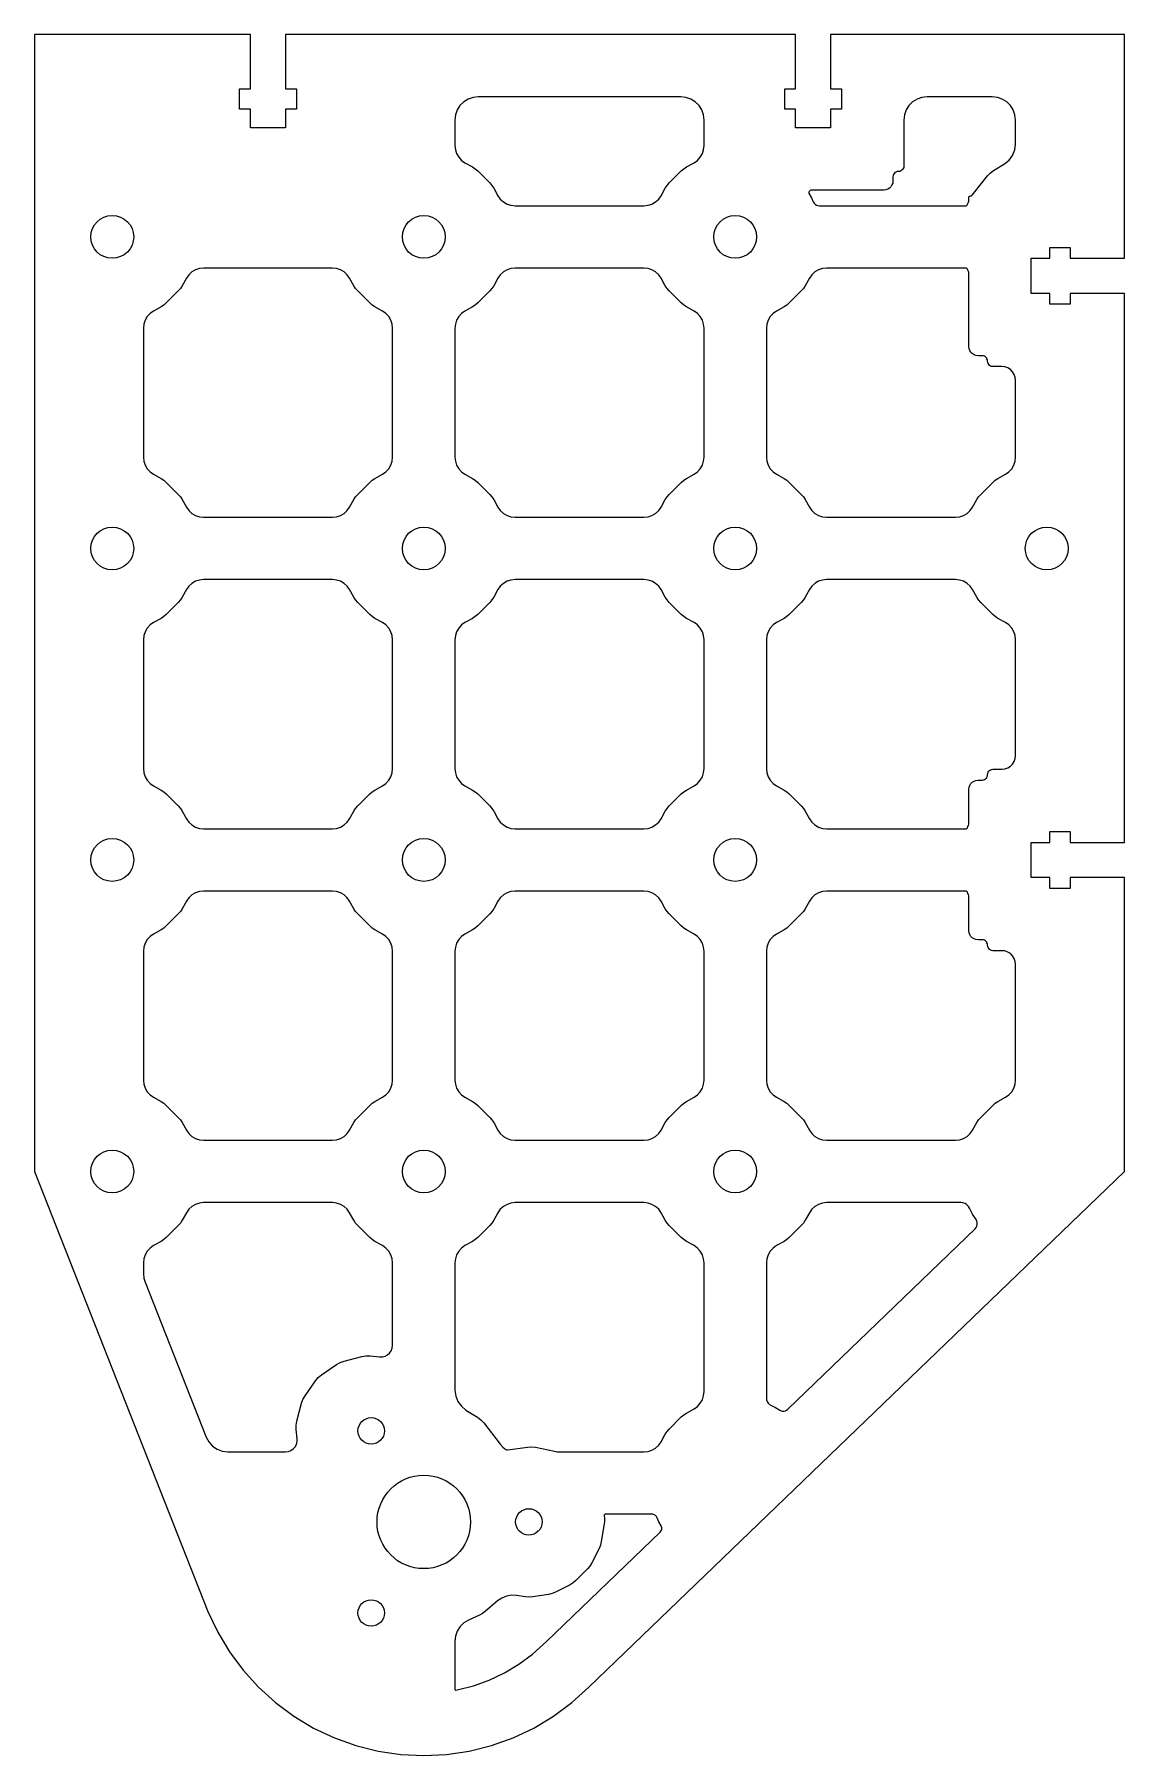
# Model space of a CAD drawing. Header units: millimetres. Extents: x 0 to 140, y 0 to 221.
import ezdxf

# ---------------------------------------------------------------- set-up
doc = ezdxf.new("R2010")
doc.units = ezdxf.units.MM
doc.layers.add('CUT', color=7, linetype='Continuous')

msp = doc.modelspace()

# ---------------------------------------------------------------- linework, layer by layer
at = {"layer": 'CUT'}
for points in [[(0, 75), (22.28, 18.52), (23.54, 15.86), (25.06, 13.33), (26.81, 10.97), (28.79, 8.79), (30.97, 6.81), (33.33, 5.06), (35.86, 3.54), (38.52, 2.28), (41.29, 1.29), (44.15, 0.58), (47.06, 0.14), (50, 0), (52.94, 0.14), (55.85, 0.58), (58.71, 1.29), (61.48, 2.28), (64.14, 3.54), (66.67, 5.06), (69.03, 6.81), (71.21, 8.79), (140, 75), (140, 112.75), (133, 112.75), (133, 111.35), (130.4, 111.35), (130.4, 112.75), (128, 112.75), (128, 117.25), (130.4, 117.25), (130.4, 118.65), (133, 118.65), (133, 117.25), (140, 117.25), (140, 187.75), (133, 187.75), (133, 186.35), (130.4, 186.35), (130.4, 187.75), (128, 187.75), (128, 192.25), (130.4, 192.25), (130.4, 193.65), (133, 193.65), (133, 192.25), (140, 192.25), (140, 221), (102.25, 221), (102.25, 214), (103.65, 214), (103.65, 211.4), (102.25, 211.4), (102.25, 209), (97.75, 209), (97.75, 211.4), (96.35, 211.4), (96.35, 214), (97.75, 214), (97.75, 221), (32.25, 221), (32.25, 214), (33.65, 214), (33.65, 211.4), (32.25, 211.4), (32.25, 209), (27.75, 209), (27.75, 211.4), (26.35, 211.4), (26.35, 214), (27.75, 214), (27.75, 221), (0, 221)], [(57, 213), (56.33, 212.92), (55.7, 212.7), (55.13, 212.35), (54.65, 211.87), (54.3, 211.3), (54.08, 210.67), (54, 210), (54, 206.73), (54.06, 206.2), (54.22, 205.69), (54.49, 205.23), (54.86, 204.83), (55.29, 204.52), (56.27, 203.98), (56.62, 203.75), (56.93, 203.48), (58.48, 201.93), (58.75, 201.62), (58.98, 201.27), (59.52, 200.29), (59.83, 199.86), (60.23, 199.49), (60.69, 199.22), (61.2, 199.06), (61.73, 199), (78.27, 199), (78.8, 199.06), (79.31, 199.22), (79.77, 199.49), (80.17, 199.86), (80.48, 200.29), (81.02, 201.27), (81.25, 201.62), (81.52, 201.93), (83.07, 203.48), (83.38, 203.75), (83.73, 203.98), (84.71, 204.52), (85.14, 204.83), (85.51, 205.23), (85.78, 205.69), (85.94, 206.2), (86, 206.73), (86, 210), (85.92, 210.67), (85.7, 211.3), (85.35, 211.87), (84.87, 212.35), (84.3, 212.7), (83.67, 212.92), (83, 213)], [(99.77, 201), (99.7, 200.99), (99.63, 200.97), (99.57, 200.93), (99.52, 200.87), (99.48, 200.81), (99.46, 200.74), (99.45, 200.66), (99.47, 200.59), (99.5, 200.52), (99.78, 200.03), (100.02, 199.5), (100.12, 199.34), (100.26, 199.19), (100.42, 199.09), (100.6, 199.02), (100.8, 199), (119.6, 199), (119.65, 199.01), (119.7, 199.03), (119.75, 199.06), (119.79, 199.1), (119.81, 199.14), (119.87, 199.29), (119.94, 199.44), (119.98, 199.59), (120, 199.74), (120, 200.09), (120, 200.12), (120.02, 200.16), (120.04, 200.19), (120.06, 200.21), (120.09, 200.23), (120.13, 200.25), (120.16, 200.25), (120.17, 200.25), (120.25, 200.26), (120.32, 200.28), (120.38, 200.32), (120.44, 200.38), (122.39, 202.83), (122.76, 203.22), (123.18, 203.53), (124.56, 204.37), (125.16, 204.85), (125.62, 205.46), (125.9, 206.17), (126, 206.93), (126, 210), (125.92, 210.67), (125.7, 211.3), (125.35, 211.87), (124.87, 212.35), (124.3, 212.7), (123.67, 212.92), (123, 213), (114.65, 213), (113.98, 212.92), (113.35, 212.7), (112.78, 212.35), (112.3, 211.87), (111.95, 211.3), (111.73, 210.67), (111.65, 210), (111.65, 204.09), (111.63, 203.93), (111.58, 203.79), (111.5, 203.66), (111.39, 203.55), (111.26, 203.47), (111.12, 203.42), (110.96, 203.4), (110.94, 203.4), (110.78, 203.38), (110.64, 203.33), (110.51, 203.25), (110.4, 203.14), (110.32, 203.01), (110.27, 202.87), (110.25, 202.71), (110.25, 202.18), (110.22, 201.91), (110.13, 201.67), (109.99, 201.44), (109.81, 201.26), (109.58, 201.12), (109.34, 201.03), (109.07, 201)], [(15.29, 185.48), (14.86, 185.17), (14.49, 184.77), (14.22, 184.31), (14.06, 183.8), (14, 183.27), (14, 166.73), (14.06, 166.2), (14.22, 165.69), (14.49, 165.23), (14.86, 164.83), (15.29, 164.52), (16.27, 163.98), (16.62, 163.75), (16.93, 163.48), (18.48, 161.93), (18.75, 161.62), (18.98, 161.27), (19.52, 160.29), (19.83, 159.86), (20.23, 159.49), (20.69, 159.22), (21.2, 159.06), (21.73, 159), (38.27, 159), (38.8, 159.06), (39.31, 159.22), (39.77, 159.49), (40.17, 159.86), (40.48, 160.29), (41.02, 161.27), (41.25, 161.62), (41.52, 161.93), (43.07, 163.48), (43.38, 163.75), (43.73, 163.98), (44.71, 164.52), (45.14, 164.83), (45.51, 165.23), (45.78, 165.69), (45.94, 166.2), (46, 166.73), (46, 183.27), (45.94, 183.8), (45.78, 184.31), (45.51, 184.77), (45.14, 185.17), (44.71, 185.48), (43.73, 186.02), (43.38, 186.25), (43.07, 186.52), (41.52, 188.07), (41.25, 188.38), (41.02, 188.73), (40.48, 189.71), (40.17, 190.14), (39.77, 190.51), (39.31, 190.78), (38.8, 190.94), (38.27, 191), (21.73, 191), (21.2, 190.94), (20.69, 190.78), (20.23, 190.51), (19.83, 190.14), (19.52, 189.71), (18.98, 188.73), (18.75, 188.38), (18.48, 188.07), (16.93, 186.52), (16.62, 186.25), (16.27, 186.02)], [(55.29, 185.48), (54.86, 185.17), (54.49, 184.77), (54.22, 184.31), (54.06, 183.8), (54, 183.27), (54, 166.73), (54.06, 166.2), (54.22, 165.69), (54.49, 165.23), (54.86, 164.83), (55.29, 164.52), (56.27, 163.98), (56.62, 163.75), (56.93, 163.48), (58.48, 161.93), (58.75, 161.62), (58.98, 161.27), (59.52, 160.29), (59.83, 159.86), (60.23, 159.49), (60.69, 159.22), (61.2, 159.06), (61.73, 159), (78.27, 159), (78.8, 159.06), (79.31, 159.22), (79.77, 159.49), (80.17, 159.86), (80.48, 160.29), (81.02, 161.27), (81.25, 161.62), (81.52, 161.93), (83.07, 163.48), (83.38, 163.75), (83.73, 163.98), (84.71, 164.52), (85.14, 164.83), (85.51, 165.23), (85.78, 165.69), (85.94, 166.2), (86, 166.73), (86, 183.27), (85.94, 183.8), (85.78, 184.31), (85.51, 184.77), (85.14, 185.17), (84.71, 185.48), (83.73, 186.02), (83.38, 186.25), (83.07, 186.52), (81.52, 188.07), (81.25, 188.38), (81.02, 188.73), (80.48, 189.71), (80.17, 190.14), (79.77, 190.51), (79.31, 190.78), (78.8, 190.94), (78.27, 191), (61.73, 191), (61.2, 190.94), (60.69, 190.78), (60.23, 190.51), (59.83, 190.14), (59.52, 189.71), (58.98, 188.73), (58.75, 188.38), (58.48, 188.07), (56.93, 186.52), (56.62, 186.25), (56.27, 186.02)], [(95.29, 185.48), (94.86, 185.17), (94.49, 184.77), (94.22, 184.31), (94.06, 183.8), (94, 183.27), (94, 166.73), (94.06, 166.2), (94.22, 165.69), (94.49, 165.23), (94.86, 164.83), (95.29, 164.52), (96.27, 163.98), (96.62, 163.75), (96.93, 163.48), (98.48, 161.93), (98.75, 161.62), (98.98, 161.27), (99.52, 160.29), (99.83, 159.86), (100.23, 159.49), (100.69, 159.22), (101.2, 159.06), (101.73, 159), (118.27, 159), (118.8, 159.06), (119.31, 159.22), (119.77, 159.49), (120.17, 159.86), (120.48, 160.29), (121.02, 161.27), (121.25, 161.62), (121.52, 161.93), (123.07, 163.48), (123.38, 163.75), (123.73, 163.98), (124.71, 164.52), (125.14, 164.83), (125.51, 165.23), (125.78, 165.69), (125.94, 166.2), (126, 166.73), (126, 176.59), (125.96, 176.98), (125.83, 177.35), (125.62, 177.69), (125.34, 177.97), (125, 178.18), (124.63, 178.31), (124.24, 178.35), (123.09, 178.35), (122.93, 178.37), (122.79, 178.42), (122.66, 178.5), (122.55, 178.61), (122.47, 178.74), (122.42, 178.88), (122.4, 179.04), (122.4, 179.06), (122.38, 179.22), (122.33, 179.36), (122.25, 179.49), (122.14, 179.6), (122.01, 179.68), (121.87, 179.73), (121.71, 179.75), (121.18, 179.75), (120.91, 179.78), (120.67, 179.87), (120.44, 180.01), (120.26, 180.19), (120.12, 180.42), (120.03, 180.66), (120, 180.93), (120, 190.26), (119.98, 190.41), (119.94, 190.56), (119.87, 190.71), (119.81, 190.86), (119.79, 190.9), (119.75, 190.94), (119.7, 190.97), (119.65, 190.99), (119.6, 191), (101.73, 191), (101.2, 190.94), (100.69, 190.78), (100.23, 190.51), (99.83, 190.14), (99.52, 189.71), (98.98, 188.73), (98.75, 188.38), (98.48, 188.07), (96.93, 186.52), (96.62, 186.25), (96.27, 186.02)], [(15.29, 145.48), (14.86, 145.17), (14.49, 144.77), (14.22, 144.31), (14.06, 143.8), (14, 143.27), (14, 126.73), (14.06, 126.2), (14.22, 125.69), (14.49, 125.23), (14.86, 124.83), (15.29, 124.52), (16.27, 123.98), (16.62, 123.75), (16.93, 123.48), (18.48, 121.93), (18.75, 121.62), (18.98, 121.27), (19.52, 120.29), (19.83, 119.86), (20.23, 119.49), (20.69, 119.22), (21.2, 119.06), (21.73, 119), (38.27, 119), (38.8, 119.06), (39.31, 119.22), (39.77, 119.49), (40.17, 119.86), (40.48, 120.29), (41.02, 121.27), (41.25, 121.62), (41.52, 121.93), (43.07, 123.48), (43.38, 123.75), (43.73, 123.98), (44.71, 124.52), (45.14, 124.83), (45.51, 125.23), (45.78, 125.69), (45.94, 126.2), (46, 126.73), (46, 143.27), (45.94, 143.8), (45.78, 144.31), (45.51, 144.77), (45.14, 145.17), (44.71, 145.48), (43.73, 146.02), (43.38, 146.25), (43.07, 146.52), (41.52, 148.07), (41.25, 148.38), (41.02, 148.73), (40.48, 149.71), (40.17, 150.14), (39.77, 150.51), (39.31, 150.78), (38.8, 150.94), (38.27, 151), (21.73, 151), (21.2, 150.94), (20.69, 150.78), (20.23, 150.51), (19.83, 150.14), (19.52, 149.71), (18.98, 148.73), (18.75, 148.38), (18.48, 148.07), (16.93, 146.52), (16.62, 146.25), (16.27, 146.02)], [(55.29, 145.48), (54.86, 145.17), (54.49, 144.77), (54.22, 144.31), (54.06, 143.8), (54, 143.27), (54, 126.73), (54.06, 126.2), (54.22, 125.69), (54.49, 125.23), (54.86, 124.83), (55.29, 124.52), (56.27, 123.98), (56.62, 123.75), (56.93, 123.48), (58.48, 121.93), (58.75, 121.62), (58.98, 121.27), (59.52, 120.29), (59.83, 119.86), (60.23, 119.49), (60.69, 119.22), (61.2, 119.06), (61.73, 119), (78.27, 119), (78.8, 119.06), (79.31, 119.22), (79.77, 119.49), (80.17, 119.86), (80.48, 120.29), (81.02, 121.27), (81.25, 121.62), (81.52, 121.93), (83.07, 123.48), (83.38, 123.75), (83.73, 123.98), (84.71, 124.52), (85.14, 124.83), (85.51, 125.23), (85.78, 125.69), (85.94, 126.2), (86, 126.73), (86, 143.27), (85.94, 143.8), (85.78, 144.31), (85.51, 144.77), (85.14, 145.17), (84.71, 145.48), (83.73, 146.02), (83.38, 146.25), (83.07, 146.52), (81.52, 148.07), (81.25, 148.38), (81.02, 148.73), (80.48, 149.71), (80.17, 150.14), (79.77, 150.51), (79.31, 150.78), (78.8, 150.94), (78.27, 151), (61.73, 151), (61.2, 150.94), (60.69, 150.78), (60.23, 150.51), (59.83, 150.14), (59.52, 149.71), (58.98, 148.73), (58.75, 148.38), (58.48, 148.07), (56.93, 146.52), (56.62, 146.25), (56.27, 146.02)], [(95.29, 145.48), (94.86, 145.17), (94.49, 144.77), (94.22, 144.31), (94.06, 143.8), (94, 143.27), (94, 126.73), (94.06, 126.2), (94.22, 125.69), (94.49, 125.23), (94.86, 124.83), (95.29, 124.52), (96.27, 123.98), (96.62, 123.75), (96.93, 123.48), (98.48, 121.93), (98.75, 121.62), (98.98, 121.27), (99.52, 120.29), (99.83, 119.86), (100.23, 119.49), (100.69, 119.22), (101.2, 119.06), (101.73, 119), (119.6, 119), (119.65, 119.01), (119.7, 119.03), (119.75, 119.06), (119.79, 119.1), (119.81, 119.14), (119.87, 119.29), (119.94, 119.44), (119.98, 119.59), (120, 119.74), (120, 124.07), (120.03, 124.34), (120.12, 124.58), (120.26, 124.81), (120.44, 124.99), (120.67, 125.13), (120.91, 125.22), (121.18, 125.25), (121.71, 125.25), (121.87, 125.27), (122.01, 125.32), (122.14, 125.4), (122.25, 125.51), (122.33, 125.64), (122.38, 125.78), (122.4, 125.94), (122.4, 125.96), (122.42, 126.12), (122.47, 126.26), (122.55, 126.39), (122.66, 126.5), (122.79, 126.58), (122.93, 126.63), (123.09, 126.65), (124.24, 126.65), (124.63, 126.69), (125, 126.82), (125.34, 127.03), (125.62, 127.31), (125.83, 127.65), (125.96, 128.02), (126, 128.41), (126, 143.27), (125.94, 143.8), (125.78, 144.31), (125.51, 144.77), (125.14, 145.17), (124.71, 145.48), (123.73, 146.02), (123.38, 146.25), (123.07, 146.52), (121.52, 148.07), (121.25, 148.38), (121.02, 148.73), (120.48, 149.71), (120.17, 150.14), (119.77, 150.51), (119.31, 150.78), (118.8, 150.94), (118.27, 151), (101.73, 151), (101.2, 150.94), (100.69, 150.78), (100.23, 150.51), (99.83, 150.14), (99.52, 149.71), (98.98, 148.73), (98.75, 148.38), (98.48, 148.07), (96.93, 146.52), (96.62, 146.25), (96.27, 146.02)], [(15.29, 105.48), (14.86, 105.17), (14.49, 104.77), (14.22, 104.31), (14.06, 103.8), (14, 103.27), (14, 86.73), (14.06, 86.2), (14.22, 85.69), (14.49, 85.23), (14.86, 84.83), (15.29, 84.52), (16.27, 83.98), (16.62, 83.75), (16.93, 83.48), (18.48, 81.93), (18.75, 81.62), (18.98, 81.27), (19.52, 80.29), (19.83, 79.86), (20.23, 79.49), (20.69, 79.22), (21.2, 79.06), (21.73, 79), (38.27, 79), (38.8, 79.06), (39.31, 79.22), (39.77, 79.49), (40.17, 79.86), (40.48, 80.29), (41.02, 81.27), (41.25, 81.62), (41.52, 81.93), (43.07, 83.48), (43.38, 83.75), (43.73, 83.98), (44.71, 84.52), (45.14, 84.83), (45.51, 85.23), (45.78, 85.69), (45.94, 86.2), (46, 86.73), (46, 103.27), (45.94, 103.8), (45.78, 104.31), (45.51, 104.77), (45.14, 105.17), (44.71, 105.48), (43.73, 106.02), (43.38, 106.25), (43.07, 106.52), (41.52, 108.07), (41.25, 108.38), (41.02, 108.73), (40.48, 109.71), (40.17, 110.14), (39.77, 110.51), (39.31, 110.78), (38.8, 110.94), (38.27, 111), (21.73, 111), (21.2, 110.94), (20.69, 110.78), (20.23, 110.51), (19.83, 110.14), (19.52, 109.71), (18.98, 108.73), (18.75, 108.38), (18.48, 108.07), (16.93, 106.52), (16.62, 106.25), (16.27, 106.02)], [(55.29, 105.48), (54.86, 105.17), (54.49, 104.77), (54.22, 104.31), (54.06, 103.8), (54, 103.27), (54, 86.73), (54.06, 86.2), (54.22, 85.69), (54.49, 85.23), (54.86, 84.83), (55.29, 84.52), (56.27, 83.98), (56.62, 83.75), (56.93, 83.48), (58.48, 81.93), (58.75, 81.62), (58.98, 81.27), (59.52, 80.29), (59.83, 79.86), (60.23, 79.49), (60.69, 79.22), (61.2, 79.06), (61.73, 79), (78.27, 79), (78.8, 79.06), (79.31, 79.22), (79.77, 79.49), (80.17, 79.86), (80.48, 80.29), (81.02, 81.27), (81.25, 81.62), (81.52, 81.93), (83.07, 83.48), (83.38, 83.75), (83.73, 83.98), (84.71, 84.52), (85.14, 84.83), (85.51, 85.23), (85.78, 85.69), (85.94, 86.2), (86, 86.73), (86, 103.27), (85.94, 103.8), (85.78, 104.31), (85.51, 104.77), (85.14, 105.17), (84.71, 105.48), (83.73, 106.02), (83.38, 106.25), (83.07, 106.52), (81.52, 108.07), (81.25, 108.38), (81.02, 108.73), (80.48, 109.71), (80.17, 110.14), (79.77, 110.51), (79.31, 110.78), (78.8, 110.94), (78.27, 111), (61.73, 111), (61.2, 110.94), (60.69, 110.78), (60.23, 110.51), (59.83, 110.14), (59.52, 109.71), (58.98, 108.73), (58.75, 108.38), (58.48, 108.07), (56.93, 106.52), (56.62, 106.25), (56.27, 106.02)], [(95.29, 105.48), (94.86, 105.17), (94.49, 104.77), (94.22, 104.31), (94.06, 103.8), (94, 103.27), (94, 86.73), (94.06, 86.2), (94.22, 85.69), (94.49, 85.23), (94.86, 84.83), (95.29, 84.52), (96.27, 83.98), (96.62, 83.75), (96.93, 83.48), (98.48, 81.93), (98.75, 81.62), (98.98, 81.27), (99.52, 80.29), (99.83, 79.86), (100.23, 79.49), (100.69, 79.22), (101.2, 79.06), (101.73, 79), (118.27, 79), (118.8, 79.06), (119.31, 79.22), (119.77, 79.49), (120.17, 79.86), (120.48, 80.29), (121.02, 81.27), (121.25, 81.62), (121.52, 81.93), (123.07, 83.48), (123.38, 83.75), (123.73, 83.98), (124.71, 84.52), (125.14, 84.83), (125.51, 85.23), (125.78, 85.69), (125.94, 86.2), (126, 86.73), (126, 101.59), (125.96, 101.98), (125.83, 102.35), (125.62, 102.69), (125.34, 102.97), (125, 103.18), (124.63, 103.31), (124.24, 103.35), (123.09, 103.35), (122.93, 103.37), (122.79, 103.42), (122.66, 103.5), (122.55, 103.61), (122.47, 103.74), (122.42, 103.88), (122.4, 104.04), (122.4, 104.06), (122.38, 104.22), (122.33, 104.36), (122.25, 104.49), (122.14, 104.6), (122.01, 104.68), (121.87, 104.73), (121.71, 104.75), (121.18, 104.75), (120.91, 104.78), (120.67, 104.87), (120.44, 105.01), (120.26, 105.19), (120.12, 105.42), (120.03, 105.66), (120, 105.93), (120, 110.26), (119.98, 110.41), (119.94, 110.56), (119.87, 110.71), (119.81, 110.86), (119.79, 110.9), (119.75, 110.94), (119.7, 110.97), (119.65, 110.99), (119.6, 111), (101.73, 111), (101.2, 110.94), (100.69, 110.78), (100.23, 110.51), (99.83, 110.14), (99.52, 109.71), (98.98, 108.73), (98.75, 108.38), (98.48, 108.07), (96.93, 106.52), (96.62, 106.25), (96.27, 106.02)], [(15.29, 65.48), (14.86, 65.17), (14.49, 64.77), (14.22, 64.31), (14.06, 63.8), (14, 63.27), (14, 61.88), (14.05, 61.32), (14.21, 60.78), (22.05, 40.9), (22.39, 40.27), (22.87, 39.74), (23.46, 39.34), (24.13, 39.09), (24.84, 39), (32.25, 39), (32.61, 39.04), (32.94, 39.17), (33.24, 39.37), (33.49, 39.64), (33.66, 39.96), (33.75, 40.31), (33.76, 40.68), (33.63, 41.88), (33.63, 42.42), (33.71, 42.95), (34.31, 45.23), (34.48, 45.73), (34.75, 46.2), (36.1, 48.13), (36.45, 48.54), (36.86, 48.88), (38.8, 50.22), (39.26, 50.48), (39.77, 50.66), (42.06, 51.24), (42.58, 51.32), (43.12, 51.31), (44.32, 51.18), (44.69, 51.18), (45.04, 51.27), (45.36, 51.44), (45.62, 51.68), (45.83, 51.98), (45.96, 52.32), (46, 52.68), (46, 63.27), (45.94, 63.8), (45.78, 64.31), (45.51, 64.77), (45.14, 65.17), (44.71, 65.48), (43.73, 66.02), (43.38, 66.25), (43.07, 66.52), (41.52, 68.07), (41.25, 68.38), (41.02, 68.73), (40.48, 69.71), (40.17, 70.14), (39.77, 70.51), (39.31, 70.78), (38.8, 70.94), (38.27, 71), (21.73, 71), (21.2, 70.94), (20.69, 70.78), (20.23, 70.51), (19.83, 70.14), (19.52, 69.71), (18.98, 68.73), (18.75, 68.38), (18.48, 68.07), (16.93, 66.52), (16.62, 66.25), (16.27, 66.02)], [(61.73, 71), (61.2, 70.94), (60.69, 70.78), (60.23, 70.51), (59.83, 70.14), (59.52, 69.71), (58.98, 68.73), (58.75, 68.38), (58.48, 68.07), (56.93, 66.52), (56.62, 66.25), (56.27, 66.02), (55.29, 65.48), (54.86, 65.17), (54.49, 64.77), (54.22, 64.31), (54.06, 63.8), (54, 63.27), (54, 46.92), (54.1, 46.16), (54.38, 45.46), (54.83, 44.85), (55.42, 44.37), (56.91, 43.45), (57.35, 43.12), (57.72, 42.72), (59.8, 40), (60.17, 39.62), (60.35, 39.42), (60.44, 39.35), (60.55, 39.29), (60.66, 39.27), (60.78, 39.27), (63.32, 39.62), (63.84, 39.65), (64.36, 39.59), (66.81, 39.07), (67.12, 39.02), (67.43, 39), (78.27, 39), (78.8, 39.06), (79.31, 39.22), (79.77, 39.49), (80.17, 39.86), (80.48, 40.29), (81.02, 41.27), (81.25, 41.62), (81.52, 41.93), (83.07, 43.48), (83.38, 43.75), (83.73, 43.98), (84.71, 44.52), (85.14, 44.83), (85.51, 45.23), (85.78, 45.69), (85.94, 46.2), (86, 46.73), (86, 63.27), (85.94, 63.8), (85.78, 64.31), (85.51, 64.77), (85.14, 65.17), (84.71, 65.48), (83.73, 66.02), (83.38, 66.25), (83.07, 66.52), (81.52, 68.07), (81.25, 68.38), (81.02, 68.73), (80.48, 69.71), (80.17, 70.14), (79.77, 70.51), (79.31, 70.78), (78.8, 70.94), (78.27, 71)], [(101.73, 71), (101.2, 70.94), (100.69, 70.78), (100.23, 70.51), (99.83, 70.14), (99.52, 69.71), (98.98, 68.73), (98.75, 68.38), (98.48, 68.07), (96.93, 66.52), (96.62, 66.25), (96.27, 66.02), (95.29, 65.48), (94.86, 65.17), (94.49, 64.77), (94.22, 64.31), (94.06, 63.8), (94, 63.27), (94, 45.88), (94.03, 45.66), (94.1, 45.45), (94.22, 45.26), (94.38, 45.1), (94.58, 44.98), (95.18, 44.7), (95.74, 44.36), (95.91, 44.28), (96.08, 44.24), (96.26, 44.24), (96.44, 44.28), (96.6, 44.36), (96.75, 44.47), (120.8, 67.62), (120.94, 67.79), (121.03, 67.99), (121.08, 68.21), (121.08, 68.43), (121.03, 68.64), (120.93, 68.84), (120.46, 69.53), (120.1, 70.28), (119.95, 70.52), (119.75, 70.72), (119.51, 70.87), (119.24, 70.97), (118.95, 71)], [(61.89, 20.55), (61.25, 20.58), (60.61, 20.47), (60.01, 20.23), (59.47, 19.86), (57.88, 18.49), (57.54, 18.24), (57.17, 18.04), (55.74, 17.38), (55.16, 17.03), (54.67, 16.56), (54.31, 15.98), (54.08, 15.34), (54, 14.67), (54, 8.53), (54, 8.5), (54.01, 8.47), (54.03, 8.45), (54.06, 8.43), (54.08, 8.42), (54.11, 8.41), (54.14, 8.41), (54.29, 8.43), (56.38, 8.96), (58.42, 9.68), (60.37, 10.61), (62.22, 11.72), (63.95, 13), (65.75, 14.63), (80.36, 28.69), (80.45, 28.81), (80.52, 28.94), (80.56, 29.09), (80.56, 29.24), (80.54, 29.39), (80.48, 29.52), (80.2, 30.01), (79.97, 30.51), (79.87, 30.68), (79.74, 30.81), (79.59, 30.91), (79.41, 30.98), (79.22, 31), (73.39, 31), (73.34, 30.99), (73.29, 30.98), (73.25, 30.95), (73.21, 30.91), (73.18, 30.86), (73.17, 30.81), (73.17, 30.76), (73.19, 30.5), (73.19, 30.25), (73.19, 30), (73.16, 29.76), (72.8, 27.47), (72.69, 27.02), (72.51, 26.58), (71.57, 24.73), (71.32, 24.33), (71.02, 23.97), (69.55, 22.5), (69.19, 22.19), (68.79, 21.94), (66.93, 21), (66.5, 20.81), (66.04, 20.7), (63.99, 20.38), (63.52, 20.34), (63.05, 20.37)]]:
    msp.add_lwpolyline(points, close=True, dxfattribs=at)
for centre, radius in [((10, 195), 2.75), ((50, 195), 2.75), ((90, 195), 2.75), ((10, 155), 2.75), ((50, 155), 2.75), ((90, 155), 2.75), ((130, 155), 2.75), ((10, 115), 2.75), ((50, 115), 2.75), ((90, 115), 2.75), ((10, 75), 2.75), ((50, 75), 2.75), ((90, 75), 2.75), ((43.25, 41.69), 1.7), ((50, 30), 6), ((63.5, 30), 1.7), ((43.25, 18.31), 1.7)]:
    msp.add_circle(centre, radius, dxfattribs=at)

doc.saveas('drawing.dxf')
